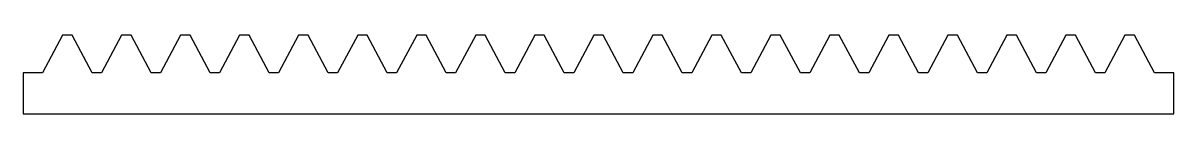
# Model space of a CAD drawing. Header units: metres. Extents: x -90 to 86, y -55 to -43.
import ezdxf

# ---------------------------------------------------------------- set-up
doc = ezdxf.new("R2010")
doc.units = ezdxf.units.M

msp = doc.modelspace()

# ---------------------------------------------------------------- linework, layer by layer
for p, q in [((-83.5205, -42.9718), (-86.5795, -48.7014)), ((-82.0795, -42.9718), (-83.5205, -42.9718)), ((-79.0206, -48.7014), (-82.0795, -42.9718)), ((-74.5205, -42.9718), (-77.5795, -48.7014)), ((-73.0795, -42.9718), (-74.5205, -42.9718)), ((-70.0206, -48.7014), (-73.0795, -42.9718)), ((-65.5205, -42.9718), (-68.5795, -48.7014)), ((-64.0795, -42.9718), (-65.5205, -42.9718)), ((-61.0205, -48.7014), (-64.0795, -42.9718)), ((-56.5205, -42.9718), (-59.5794, -48.7014)), ((-55.0795, -42.9718), (-56.5205, -42.9718)), ((-52.0205, -48.7014), (-55.0795, -42.9718)), ((-47.5205, -42.9718), (-50.5794, -48.7014)), ((-46.0795, -42.9718), (-47.5205, -42.9718)), ((-43.0205, -48.7014), (-46.0795, -42.9718)), ((-38.5205, -42.9718), (-41.5794, -48.7014)), ((-37.0795, -42.9718), (-38.5205, -42.9718)), ((-34.0205, -48.7014), (-37.0795, -42.9718)), ((-29.5205, -42.9718), (-32.5794, -48.7014)), ((-28.0795, -42.9718), (-29.5205, -42.9718)), ((-25.0205, -48.7014), (-28.0795, -42.9718)), ((-20.5205, -42.9718), (-23.5794, -48.7014)), ((-19.0795, -42.9718), (-20.5205, -42.9718)), ((-16.0205, -48.7014), (-19.0795, -42.9718)), ((-11.5205, -42.9718), (-14.5794, -48.7014)), ((-10.0795, -42.9718), (-11.5205, -42.9718)), ((-7.02054, -48.7014), (-10.0795, -42.9718)), ((-2.52052, -42.9718), (-5.57944, -48.7014)), ((-1.07945, -42.9718), (-2.52052, -42.9718)), ((1.97945, -48.7014), (-1.07945, -42.9718)), ((6.47946, -42.9718), (3.42055, -48.7014)), ((7.92053, -42.9718), (6.47946, -42.9718)), ((10.9794, -48.7014), (7.92053, -42.9718)), ((15.4795, -42.9718), (12.4205, -48.7014)), ((16.9205, -42.9718), (15.4795, -42.9718)), ((19.9794, -48.7014), (16.9205, -42.9718)), ((24.4795, -42.9718), (21.4205, -48.7014)), ((25.9205, -42.9718), (24.4795, -42.9718)), ((28.9794, -48.7014), (25.9205, -42.9718)), ((33.4795, -42.9718), (30.4205, -48.7014)), ((34.9205, -42.9718), (33.4795, -42.9718)), ((37.9794, -48.7014), (34.9205, -42.9718)), ((42.4795, -42.9718), (39.4205, -48.7014)), ((43.9205, -42.9718), (42.4795, -42.9718)), ((46.9794, -48.7014), (43.9205, -42.9718)), ((51.4795, -42.9718), (48.4205, -48.7014)), ((52.9205, -42.9718), (51.4795, -42.9718)), ((55.9794, -48.7014), (52.9205, -42.9718)), ((60.4795, -42.9718), (57.4205, -48.7014)), ((61.9205, -42.9718), (60.4795, -42.9718)), ((64.9794, -48.7014), (61.9205, -42.9718)), ((69.4795, -42.9718), (66.4205, -48.7014)), ((70.9205, -42.9718), (69.4795, -42.9718)), ((73.9794, -48.7014), (70.9205, -42.9718)), ((78.4795, -42.9718), (75.4205, -48.7014)), ((79.9205, -42.9718), (78.4795, -42.9718)), ((82.9794, -48.7014), (79.9205, -42.9718)), ((-86.5795, -48.7014), (-89.55, -48.7014)), ((-89.55, -48.7014), (-89.55, -54.9718)), ((-77.5795, -48.7014), (-79.0206, -48.7014)), ((-68.5795, -48.7014), (-70.0206, -48.7014)), ((-59.5794, -48.7014), (-61.0205, -48.7014)), ((-50.5794, -48.7014), (-52.0205, -48.7014)), ((-41.5794, -48.7014), (-43.0205, -48.7014)), ((-32.5794, -48.7014), (-34.0205, -48.7014)), ((-23.5794, -48.7014), (-25.0205, -48.7014)), ((-14.5794, -48.7014), (-16.0205, -48.7014)), ((-5.57944, -48.7014), (-7.02054, -48.7014)), ((3.42055, -48.7014), (1.97945, -48.7014)), ((12.4205, -48.7014), (10.9794, -48.7014)), ((21.4205, -48.7014), (19.9794, -48.7014)), ((30.4205, -48.7014), (28.9794, -48.7014)), ((39.4205, -48.7014), (37.9794, -48.7014)), ((48.4205, -48.7014), (46.9794, -48.7014)), ((57.4205, -48.7014), (55.9794, -48.7014)), ((66.4205, -48.7014), (64.9794, -48.7014)), ((75.4205, -48.7014), (73.9794, -48.7014)), ((85.95, -48.7014), (82.9794, -48.7014)), ((85.95, -54.9718), (85.95, -48.7014)), ((-89.55, -54.9718), (85.95, -54.9718))]:
    msp.add_line(p, q)

doc.saveas('drawing.dxf')
